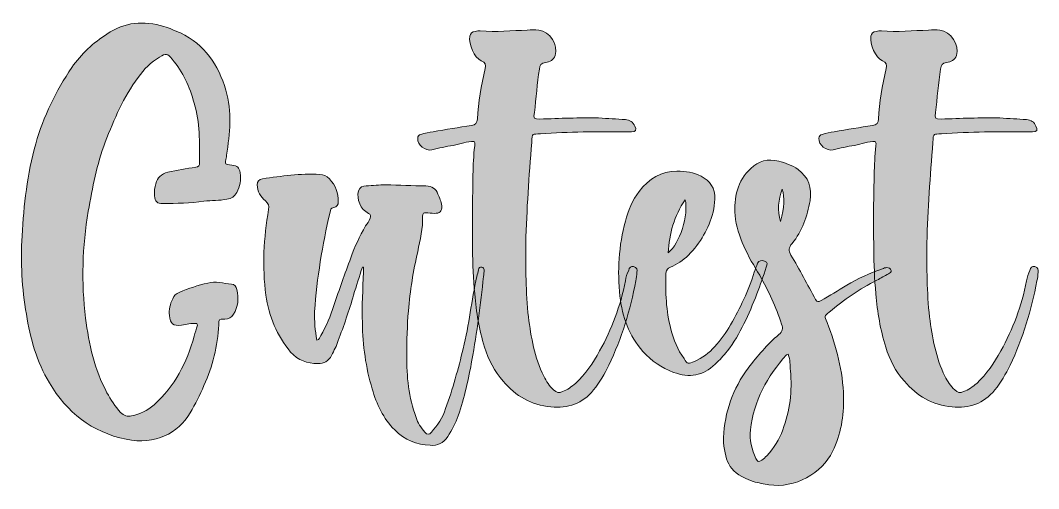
# Model space of a CAD drawing. Header units: inches. Extents: x 239 to 841, y -888 to -191.
# Drawn here: x 246.9 to 621.2, y -644.5 to -472.5 of the extents above; entities that cross this region are included whole.
import ezdxf

# ---------------------------------------------------------------- set-up
doc = ezdxf.new("R2010")
doc.units = ezdxf.units.IN
doc.header["$MEASUREMENT"] = 0
doc.layers.add('Layer 1', color=7, linetype='Continuous')

# ---------------------------------------------------------------- blocks, each defined once
blk = doc.blocks.new('block 4')
at = {"layer": 'Layer 1', "true_color": 0x040404}
h = blk.add_hatch(color=18, dxfattribs=at)
h.dxf.hatch_style = 2
edge = h.paths.add_edge_path()
edge.add_spline(control_points=[(306.1, -584.48), (302.87, -584.68), (302.07, -584.07), (301.66, -580.85), (301.46, -578.83), (301.87, -576.62), (302.87, -574.81), (303.28, -573.6), (304.08, -572.79), (305.29, -572.39), (308.72, -570.98), (312.14, -569.77), (315.77, -568.96), (318.59, -568.16), (321.61, -569.16), (324.43, -569.37), (325.64, -569.37), (326.24, -570.37), (326.44, -571.38), (327.25, -574.6), (326.85, -577.63), (325.24, -580.45), (324.43, -581.65), (323.42, -582.26), (322.01, -582.26), (319.8, -582.26), (319.8, -582.26), (319.8, -584.27), (319.39, -592.13), (317.58, -599.58), (314.36, -606.64), (312.95, -610.06), (311.13, -613.49), (309.32, -616.71), (304.69, -624.16), (296.63, -628.6), (285.75, -626.38), (273.06, -623.76), (263.99, -616.51), (257.54, -605.63), (252.91, -597.97), (250.49, -589.31), (249.08, -580.45), (247.47, -570.98), (246.87, -561.31), (247.47, -551.64), (248.07, -540.35), (249.48, -528.87), (252.51, -517.79), (255.33, -507.72), (259.96, -498.45), (265.8, -489.79), (269.23, -484.75), (273.66, -480.72), (278.7, -477.5), (285.14, -473.06), (292.2, -472.46), (299.65, -474.68), (301.66, -475.28), (303.68, -476.29), (305.69, -477.09), (314.76, -481.32), (319.59, -488.78), (322.42, -498.05), (324.63, -506.1), (324.03, -513.96), (322.62, -522.02), (322.62, -522.22), (322.62, -522.42), (322.62, -522.63), (322.01, -525.65), (322.01, -525.24), (324.63, -525.65), (326.85, -525.85), (327.25, -526.45), (327.65, -528.47), (328.06, -531.09), (327.65, -533.5), (326.44, -535.72), (325.64, -537.13), (324.43, -537.94), (322.82, -538.14), (320, -538.74), (317.18, -538.54), (314.36, -538.94), (309.32, -539.55), (304.28, -539.75), (299.25, -539.75), (297.03, -539.75), (296.43, -539.15), (296.23, -536.93), (296.02, -535.32), (296.23, -533.91), (296.63, -532.5), (297.23, -530.28), (298.64, -528.87), (301.06, -528.27), (304.49, -527.66), (307.91, -526.86), (311.34, -526.45), (312.34, -526.25), (312.75, -525.85), (312.75, -524.64), (312.75, -517.39), (312.95, -509.93), (310.73, -502.88), (309.12, -496.84), (306.7, -491.4), (302.67, -486.76), (300.86, -484.55), (300.46, -484.55), (298.04, -485.96), (294.81, -487.77), (292.4, -490.39), (290.18, -493.41), (284.74, -500.67), (281.32, -508.72), (278.09, -517.19), (274.87, -525.45), (273.46, -533.91), (271.85, -542.57), (269.63, -555.67), (269.23, -568.76), (270.84, -581.86), (272.05, -591.32), (274.06, -600.79), (278.7, -609.26), (280.11, -611.88), (281.72, -614.29), (283.73, -616.51), (284.94, -617.72), (286.15, -618.12), (287.76, -617.72), (290.79, -617.11), (293.61, -615.9), (296.02, -613.69), (303.68, -606.84), (308.11, -598.18), (310.73, -588.5), (311.13, -587.09), (311.54, -585.89), (311.94, -584.48), (311.94, -584.27), (311.74, -584.07), (311.74, -583.87), (309.72, -583.67), (307.91, -584.07), (306.1, -584.48)], knot_values=[0, 0, 0, 0, 1, 1, 1, 2, 2, 2, 3, 3, 3, 4, 4, 4, 5, 5, 5, 6, 6, 6, 7, 7, 7, 8, 8, 8, 9, 9, 9, 10, 10, 10, 11, 11, 11, 12, 12, 12, 13, 13, 13, 14, 14, 14, 15, 15, 15, 16, 16, 16, 17, 17, 17, 18, 18, 18, 19, 19, 19, 20, 20, 20, 21, 21, 21, 22, 22, 22, 23, 23, 23, 24, 24, 24, 25, 25, 25, 26, 26, 26, 27, 27, 27, 28, 28, 28, 29, 29, 29, 30, 30, 30, 31, 31, 31, 32, 32, 32, 33, 33, 33, 34, 34, 34, 35, 35, 35, 36, 36, 36, 37, 37, 37, 38, 38, 38, 39, 39, 39, 40, 40, 40, 41, 41, 41, 42, 42, 42, 43, 43, 43, 44, 44, 44, 45, 45, 45, 46, 46, 46, 47, 47, 47, 48, 48, 48, 49, 49, 49, 49], degree=3, periodic=1)
h = blk.add_hatch(color=18, dxfattribs=at)
h.dxf.hatch_style = 2
edge = h.paths.add_edge_path()
edge.add_spline(control_points=[(406.02, -518.39), (403.4, -518.8), (400.78, -519.4), (398.17, -520.01), (395.75, -520.61), (392.73, -518.19), (392.93, -515.78), (392.93, -514.97), (393.33, -514.57), (394.14, -514.37), (395.55, -513.96), (397.16, -513.56), (398.57, -513.36), (403.4, -512.55), (408.04, -511.75), (412.67, -511.14), (414.28, -510.94), (414.69, -510.13), (414.89, -508.72), (415.09, -502.48), (416.3, -496.44), (417.71, -490.19), (417.91, -488.78), (417.91, -487.97), (416.3, -487.37), (413.68, -486.16), (411.66, -481.32), (412.07, -478.3), (412.27, -477.3), (412.87, -476.49), (414.08, -476.49), (414.69, -476.29), (415.29, -476.29), (415.89, -476.29), (421.74, -476.89), (427.58, -476.09), (433.22, -476.09), (434.63, -475.89), (436.04, -475.89), (437.45, -476.09), (441.48, -476.49), (444.7, -481.53), (443.5, -485.35), (442.89, -486.97), (441.48, -487.77), (439.87, -487.97), (438.26, -488.17), (437.85, -488.98), (437.65, -490.39), (436.85, -495.63), (436.44, -501.07), (435.84, -506.31), (435.44, -508.72), (435.64, -508.72), (437.85, -508.72), (445.11, -508.52), (452.36, -508.12), (459.41, -508.32), (462.84, -508.52), (466.06, -508.72), (469.28, -508.93), (470.89, -509.13), (472.1, -509.73), (472.71, -511.34), (473.51, -512.75), (473.11, -513.36), (471.5, -513.36), (470.89, -513.56), (470.09, -513.36), (469.48, -513.36), (459.01, -513.36), (448.53, -513.36), (438.06, -514.16), (435.03, -514.37), (435.03, -513.56), (434.83, -517.39), (433.82, -529.68), (433.02, -541.97), (432.62, -554.25), (432.62, -563.32), (432.62, -572.39), (433.62, -581.45), (434.63, -588.91), (435.84, -596.36), (439.26, -603.21), (440.27, -605.02), (441.28, -606.84), (442.89, -608.25), (443.9, -609.26), (444.91, -609.46), (446.11, -608.85), (447.93, -608.25), (449.54, -607.04), (450.95, -605.83), (454.58, -602.41), (457.4, -598.38), (459.81, -593.94), (464.25, -585.89), (467.47, -577.42), (469.28, -568.16), (469.48, -566.95), (469.89, -565.54), (470.49, -564.33), (470.69, -563.32), (471.3, -562.72), (472.3, -562.92), (473.51, -563.32), (473.72, -564.13), (473.51, -564.93), (473.51, -566.14), (473.31, -567.15), (473.11, -568.16), (471.1, -578.83), (467.87, -589.31), (463.24, -599.18), (461.63, -602.41), (459.81, -605.43), (457.6, -608.25), (453.57, -613.28), (448.13, -615.1), (441.88, -614.49), (434.63, -613.89), (428.99, -610.46), (424.36, -605.02), (421.13, -601.4), (418.92, -597.17), (417.51, -592.53), (415.49, -586.09), (414.48, -579.64), (413.88, -572.99), (412.87, -561.91), (413.07, -550.83), (413.07, -539.75), (413.28, -532.7), (413.07, -525.65), (413.88, -518.6), (413.88, -518.19), (414.08, -517.59), (413.68, -516.98), (411.06, -516.98), (408.64, -517.79), (406.02, -518.39)], knot_values=[0, 0, 0, 0, 1, 1, 1, 2, 2, 2, 3, 3, 3, 4, 4, 4, 5, 5, 5, 6, 6, 6, 7, 7, 7, 8, 8, 8, 9, 9, 9, 10, 10, 10, 11, 11, 11, 12, 12, 12, 13, 13, 13, 14, 14, 14, 15, 15, 15, 16, 16, 16, 17, 17, 17, 18, 18, 18, 19, 19, 19, 20, 20, 20, 21, 21, 21, 22, 22, 22, 23, 23, 23, 24, 24, 24, 25, 25, 25, 26, 26, 26, 27, 27, 27, 28, 28, 28, 29, 29, 29, 30, 30, 30, 31, 31, 31, 32, 32, 32, 33, 33, 33, 34, 34, 34, 35, 35, 35, 36, 36, 36, 37, 37, 37, 38, 38, 38, 39, 39, 39, 40, 40, 40, 41, 41, 41, 42, 42, 42, 43, 43, 43, 44, 44, 44, 45, 45, 45, 46, 46, 46, 47, 47, 47, 47], degree=3, periodic=1)
h = blk.add_hatch(color=18, dxfattribs=at)
h.dxf.hatch_style = 2
edge = h.paths.add_edge_path()
edge.add_spline(control_points=[(553.49, -518.39), (550.87, -518.8), (548.25, -519.4), (545.64, -520.01), (543.22, -520.61), (540.2, -518.19), (540.4, -515.78), (540.4, -514.97), (540.8, -514.57), (541.61, -514.37), (543.02, -513.96), (544.63, -513.56), (546.04, -513.36), (550.87, -512.55), (555.51, -511.75), (560.14, -511.14), (561.75, -510.94), (562.16, -510.13), (562.36, -508.72), (562.56, -502.48), (563.77, -496.44), (565.18, -490.19), (565.38, -488.78), (565.38, -487.97), (563.77, -487.37), (561.15, -486.16), (559.13, -481.32), (559.54, -478.3), (559.74, -477.3), (560.34, -476.49), (561.55, -476.49), (562.16, -476.29), (562.76, -476.29), (563.37, -476.29), (569.21, -476.89), (575.05, -476.09), (580.69, -476.09), (582.1, -475.89), (583.51, -475.89), (584.92, -476.09), (588.95, -476.49), (592.17, -481.53), (590.97, -485.35), (590.36, -486.97), (588.95, -487.77), (587.34, -487.97), (585.73, -488.17), (585.33, -488.98), (585.12, -490.39), (584.32, -495.63), (583.91, -501.07), (583.31, -506.31), (582.91, -508.72), (583.11, -508.72), (585.33, -508.72), (592.58, -508.52), (599.83, -508.12), (606.88, -508.32), (610.31, -508.52), (613.53, -508.72), (616.75, -508.93), (618.36, -509.13), (619.57, -509.73), (620.18, -511.34), (620.98, -512.75), (620.58, -513.36), (618.97, -513.36), (618.36, -513.56), (617.56, -513.36), (616.96, -513.36), (606.48, -513.36), (596, -513.36), (585.53, -514.16), (582.5, -514.37), (582.5, -513.56), (582.3, -517.39), (581.29, -529.68), (580.49, -541.97), (580.09, -554.25), (580.09, -563.32), (580.09, -572.39), (581.09, -581.45), (582.1, -588.91), (583.31, -596.36), (586.73, -603.21), (587.74, -605.02), (588.75, -606.84), (590.36, -608.25), (591.37, -609.26), (592.38, -609.46), (593.58, -608.85), (595.4, -608.25), (597.01, -607.04), (598.42, -605.83), (602.05, -602.41), (604.87, -598.38), (607.28, -593.94), (611.72, -585.89), (614.94, -577.42), (616.75, -568.16), (616.96, -566.95), (617.36, -565.54), (617.96, -564.33), (618.16, -563.32), (618.77, -562.72), (619.78, -562.92), (620.98, -563.32), (621.18, -564.13), (620.98, -564.93), (620.98, -566.14), (620.78, -567.15), (620.58, -568.16), (618.57, -578.83), (615.34, -589.31), (610.71, -599.18), (609.1, -602.41), (607.28, -605.43), (605.07, -608.25), (601.04, -613.28), (595.6, -615.1), (589.35, -614.49), (582.1, -613.89), (576.46, -610.46), (571.83, -605.02), (568.6, -601.4), (566.39, -597.17), (564.98, -592.53), (562.96, -586.09), (561.95, -579.64), (561.35, -572.99), (560.34, -561.91), (560.54, -550.83), (560.54, -539.75), (560.74, -532.7), (560.54, -525.65), (561.35, -518.6), (561.35, -518.19), (561.55, -517.59), (561.15, -516.98), (558.53, -516.98), (556.11, -517.79), (553.49, -518.39)], knot_values=[0, 0, 0, 0, 1, 1, 1, 2, 2, 2, 3, 3, 3, 4, 4, 4, 5, 5, 5, 6, 6, 6, 7, 7, 7, 8, 8, 8, 9, 9, 9, 10, 10, 10, 11, 11, 11, 12, 12, 12, 13, 13, 13, 14, 14, 14, 15, 15, 15, 16, 16, 16, 17, 17, 17, 18, 18, 18, 19, 19, 19, 20, 20, 20, 21, 21, 21, 22, 22, 22, 23, 23, 23, 24, 24, 24, 25, 25, 25, 26, 26, 26, 27, 27, 27, 28, 28, 28, 29, 29, 29, 30, 30, 30, 31, 31, 31, 32, 32, 32, 33, 33, 33, 34, 34, 34, 35, 35, 35, 36, 36, 36, 37, 37, 37, 38, 38, 38, 39, 39, 39, 40, 40, 40, 41, 41, 41, 42, 42, 42, 43, 43, 43, 44, 44, 44, 45, 45, 45, 46, 46, 46, 47, 47, 47, 47], degree=3, periodic=1)
h = blk.add_hatch(color=18, dxfattribs=at)
h.dxf.hatch_style = 2
edge = h.paths.add_edge_path()
edge.add_spline(control_points=[(514.41, -600.19), (517.83, -595.76), (521.46, -591.53), (525.69, -587.9), (527.1, -586.69), (527.3, -585.68), (526.7, -584.07), (524.68, -577.83), (521.86, -571.78), (518.64, -566.14), (516.63, -562.72), (514.41, -559.09), (512.8, -555.46), (511.19, -551.84), (509.98, -548.01), (509.57, -544.18), (509.17, -537.53), (510.38, -531.49), (515.42, -526.86), (518.24, -524.04), (521.66, -523.23), (525.69, -524.24), (528.11, -524.84), (530.53, -525.65), (532.74, -527.26), (536.57, -530.08), (537.98, -533.91), (537.18, -538.74), (536.17, -544.38), (534.35, -549.82), (530.53, -554.46), (529.32, -555.87), (529.12, -557.08), (530.12, -558.69), (533.35, -563.93), (536.17, -569.57), (539.19, -575.01), (539.79, -576.01), (540.2, -576.01), (541.2, -575.41), (544.43, -573.6), (547.45, -571.78), (550.67, -569.77), (554.7, -567.35), (559.13, -565.34), (563.77, -563.73), (564.37, -563.52), (564.78, -563.32), (565.38, -563.32), (565.98, -563.32), (566.79, -563.52), (566.99, -564.33), (567.19, -564.93), (566.59, -565.34), (565.98, -565.54), (564.57, -566.34), (563.17, -567.15), (561.75, -567.95), (555.31, -571.18), (549.67, -575.01), (544.23, -579.64), (542.21, -581.45), (542.41, -580.85), (543.42, -583.47), (546.85, -592.33), (549.26, -601.4), (549.46, -610.87), (549.67, -617.92), (548.46, -624.57), (545.44, -630.81), (541.61, -638.87), (531.53, -644.51), (522.06, -643.1), (520.25, -642.7), (518.24, -642.5), (516.22, -641.89), (507.56, -638.87), (506.15, -634.84), (505.34, -627.59), (505.34, -626.99), (505.34, -626.38), (505.34, -625.78), (505.75, -616.31), (508.77, -607.85), (514.41, -600.19)], knot_values=[0, 0, 0, 0, 1, 1, 1, 2, 2, 2, 3, 3, 3, 4, 4, 4, 5, 5, 5, 6, 6, 6, 7, 7, 7, 8, 8, 8, 9, 9, 9, 10, 10, 10, 11, 11, 11, 12, 12, 12, 13, 13, 13, 14, 14, 14, 15, 15, 15, 16, 16, 16, 17, 17, 17, 18, 18, 18, 19, 19, 19, 20, 20, 20, 21, 21, 21, 22, 22, 22, 23, 23, 23, 24, 24, 24, 25, 25, 25, 26, 26, 26, 27, 27, 27, 28, 28, 28, 28], degree=3, periodic=1)
edge = h.paths.add_edge_path()
edge.add_spline(control_points=[(528.51, -595.36), (521.46, -603.21), (516.42, -612.28), (515.21, -622.95), (514.81, -626.58), (515.82, -630.21), (517.23, -633.43), (517.83, -634.84), (518.24, -634.84), (519.45, -634.04), (520.05, -633.63), (520.65, -633.03), (521.26, -632.42), (523.88, -629.6), (525.89, -626.38), (527.1, -622.95), (529.72, -615.9), (530.73, -608.65), (529.92, -601.2), (529.72, -599.18), (529.92, -597.17), (529.12, -595.15), (528.71, -595.36), (528.51, -595.36), (528.51, -595.36)], knot_values=[0, 0, 0, 0, 1, 1, 1, 2, 2, 2, 3, 3, 3, 4, 4, 4, 5, 5, 5, 6, 6, 6, 7, 7, 7, 8, 8, 8, 8], degree=3, periodic=1)
edge = h.paths.add_edge_path()
edge.add_spline(control_points=[(526.3, -546.4), (527.71, -540.96), (527.91, -537.74), (526.9, -534.51), (525.69, -538.54), (524.89, -542.17), (526.3, -546.4)], knot_values=[0, 0, 0, 0, 1, 1, 1, 2, 2, 2, 2], degree=3, periodic=1)
h = blk.add_hatch(color=18, dxfattribs=at)
h.dxf.hatch_style = 2
edge = h.paths.add_edge_path()
edge.add_spline(control_points=[(369.36, -573.39), (367.75, -579.04), (365.73, -584.68), (363.72, -590.12), (363.11, -592.13), (362.1, -593.74), (361.3, -595.56), (360.09, -597.77), (358.48, -598.58), (356.26, -598.58), (352.23, -598.58), (349.01, -597.37), (346.19, -594.35), (341.15, -588.3), (338.33, -581.25), (337.12, -573.39), (335.71, -562.92), (336.32, -552.44), (338.13, -541.97), (338.33, -540.56), (338.13, -539.75), (336.92, -538.74), (335.11, -537.33), (334.1, -535.32), (333.9, -532.9), (333.9, -531.69), (334.5, -530.89), (335.91, -530.68), (342.76, -529.68), (349.82, -528.67), (356.87, -529.07), (358.28, -529.07), (359.49, -529.68), (360.49, -530.68), (362.71, -533.1), (363.92, -535.92), (363.72, -539.15), (363.72, -540.15), (363.31, -541.16), (362.1, -541.16), (360.9, -541.36), (360.9, -542.17), (360.69, -542.97), (357.87, -555.06), (355.86, -567.15), (355.05, -579.44), (354.85, -582.86), (355.25, -586.49), (355.86, -589.92), (356.87, -589.71), (357.07, -588.91), (357.27, -588.3), (359.28, -584.88), (360.9, -581.05), (362.1, -577.22), (364.12, -571.38), (366.13, -565.54), (368.35, -559.69), (369.76, -555.67), (371.57, -551.84), (373.79, -548.01), (374.39, -547.2), (375, -546.2), (375.4, -545.19), (375.81, -544.38), (375.81, -543.78), (374.8, -543.38), (371.98, -541.97), (370.37, -538.14), (371.17, -535.12), (371.57, -533.71), (372.78, -533.3), (373.99, -533.3), (376.41, -533.1), (378.83, -532.9), (381.24, -532.9), (386.08, -532.9), (390.91, -533.3), (395.95, -533.3), (398.17, -533.3), (399.58, -534.31), (400.38, -536.32), (400.99, -537.74), (401.59, -538.94), (401.79, -540.56), (401.79, -542.77), (401.19, -543.38), (398.97, -543.38), (397.97, -543.38), (396.96, -543.17), (395.95, -543.17), (395.14, -542.97), (394.74, -543.38), (394.74, -544.38), (394.94, -548.82), (393.73, -553.05), (392.93, -557.48), (391.32, -564.53), (390.11, -571.78), (389.5, -579.24), (389.1, -584.68), (388.9, -590.12), (388.9, -595.56), (388.9, -603.21), (389.5, -611.07), (392.32, -618.32), (392.93, -620.34), (394.14, -622.15), (395.55, -623.76), (396.35, -624.77), (397.16, -624.77), (397.97, -623.76), (400.18, -621.34), (402.2, -618.32), (403.2, -615.1), (405.82, -607.85), (407.84, -600.39), (409.65, -593.14), (411.87, -584.27), (412.67, -575.41), (414.69, -566.55), (414.89, -565.74), (415.09, -564.93), (415.29, -564.13), (415.29, -563.32), (415.7, -562.92), (416.5, -563.12), (417.11, -563.12), (417.31, -563.73), (417.31, -564.13), (417.31, -564.93), (417.31, -565.74), (417.11, -566.55), (416.1, -576.82), (414.69, -587.09), (412.87, -597.37), (411.67, -604.22), (410.05, -611.07), (407.84, -617.72), (406.83, -620.54), (405.42, -622.95), (404.01, -625.37), (402.4, -627.79), (400.18, -628.8), (397.56, -628.6), (392.53, -628.39), (388.09, -626.58), (384.47, -622.95), (380.24, -618.72), (377.82, -613.49), (376.21, -607.85), (373.79, -599.99), (372.78, -591.93), (372.58, -583.67), (372.38, -577.42), (372.78, -571.18), (372.98, -564.93), (372.98, -564.33), (372.98, -563.73), (372.98, -563.12), (372.78, -563.12), (372.78, -563.12), (372.58, -563.12), (371.57, -566.55), (370.37, -569.97), (369.36, -573.39)], knot_values=[0, 0, 0, 0, 1, 1, 1, 2, 2, 2, 3, 3, 3, 4, 4, 4, 5, 5, 5, 6, 6, 6, 7, 7, 7, 8, 8, 8, 9, 9, 9, 10, 10, 10, 11, 11, 11, 12, 12, 12, 13, 13, 13, 14, 14, 14, 15, 15, 15, 16, 16, 16, 17, 17, 17, 18, 18, 18, 19, 19, 19, 20, 20, 20, 21, 21, 21, 22, 22, 22, 23, 23, 23, 24, 24, 24, 25, 25, 25, 26, 26, 26, 27, 27, 27, 28, 28, 28, 29, 29, 29, 30, 30, 30, 31, 31, 31, 32, 32, 32, 33, 33, 33, 34, 34, 34, 35, 35, 35, 36, 36, 36, 37, 37, 37, 38, 38, 38, 39, 39, 39, 40, 40, 40, 41, 41, 41, 42, 42, 42, 43, 43, 43, 44, 44, 44, 45, 45, 45, 46, 46, 46, 47, 47, 47, 48, 48, 48, 49, 49, 49, 50, 50, 50, 51, 51, 51, 52, 52, 52, 53, 53, 53, 54, 54, 54, 55, 55, 55, 55], degree=3, periodic=1)
h = blk.add_hatch(color=18, dxfattribs=at)
h.dxf.hatch_style = 2
edge = h.paths.add_edge_path()
edge.add_spline(control_points=[(497.08, -529.68), (500.51, -531.49), (502.32, -534.11), (502.12, -538.14), (502.12, -539.75), (501.92, -541.36), (501.52, -542.97), (499.9, -549.02), (496.88, -554.25), (492.45, -558.69), (490.44, -560.7), (488.22, -562.11), (485.8, -563.12), (484.8, -563.52), (484.39, -564.13), (484.19, -565.34), (483.99, -572.19), (484.19, -579.24), (486, -585.89), (487.01, -589.71), (488.42, -593.54), (490.84, -596.76), (492.05, -598.78), (492.45, -598.78), (494.67, -597.77), (497.49, -596.56), (500.11, -594.55), (502.12, -592.33), (504.34, -589.92), (506.35, -587.3), (507.96, -584.27), (511.39, -578.23), (514.61, -571.78), (516.63, -564.93), (517.03, -563.93), (517.43, -562.72), (517.84, -561.71), (518.44, -560.7), (519.45, -560.5), (520.45, -560.9), (521.66, -561.31), (521.46, -562.11), (521.06, -563.12), (520.05, -566.34), (518.84, -569.77), (517.63, -572.99), (514.61, -580.45), (511.59, -587.7), (506.75, -593.94), (505.34, -595.76), (503.93, -597.17), (502.32, -598.78), (497.89, -603.21), (492.65, -603.82), (487.01, -601.8), (482.58, -600.19), (478.95, -597.57), (475.73, -594.14), (470.69, -588.3), (468.07, -581.45), (467.27, -573.8), (466.26, -564.53), (466.86, -555.26), (469.28, -546.2), (470.29, -542.37), (471.9, -538.54), (474.32, -535.32), (477.95, -530.48), (482.58, -527.86), (488.22, -527.86), (491.44, -527.86), (494.47, -528.27), (497.08, -529.68)], knot_values=[0, 0, 0, 0, 1, 1, 1, 2, 2, 2, 3, 3, 3, 4, 4, 4, 5, 5, 5, 6, 6, 6, 7, 7, 7, 8, 8, 8, 9, 9, 9, 10, 10, 10, 11, 11, 11, 12, 12, 12, 13, 13, 13, 14, 14, 14, 15, 15, 15, 16, 16, 16, 17, 17, 17, 18, 18, 18, 19, 19, 19, 20, 20, 20, 21, 21, 21, 22, 22, 22, 23, 23, 23, 24, 24, 24, 24], degree=3, periodic=1)
edge = h.paths.add_edge_path()
edge.add_spline(control_points=[(491.24, -538.34), (487.21, -544.38), (485.4, -550.83), (485, -557.88), (489.23, -554.66), (492.65, -543.78), (491.24, -538.34)], knot_values=[0, 0, 0, 0, 1, 1, 1, 2, 2, 2, 2], degree=3, periodic=1)
at = {"layer": 'Layer 1', "lineweight": 0}
for points, knots in [([(306.1, -584.48), (302.87, -584.68), (302.07, -584.07), (301.66, -580.85), (301.46, -578.83), (301.87, -576.62), (302.87, -574.81), (303.28, -573.6), (304.08, -572.79), (305.29, -572.39), (308.72, -570.98), (312.14, -569.77), (315.77, -568.96), (318.59, -568.16), (321.61, -569.16), (324.43, -569.37), (325.64, -569.37), (326.24, -570.37), (326.44, -571.38), (327.25, -574.6), (326.85, -577.63), (325.24, -580.45), (324.43, -581.65), (323.42, -582.26), (322.01, -582.26), (319.8, -582.26), (319.8, -582.26), (319.8, -584.27), (319.39, -592.13), (317.58, -599.58), (314.36, -606.64), (312.95, -610.06), (311.13, -613.49), (309.32, -616.71), (304.69, -624.16), (296.63, -628.6), (285.75, -626.38), (273.06, -623.76), (263.99, -616.51), (257.54, -605.63), (252.91, -597.97), (250.49, -589.31), (249.08, -580.45), (247.47, -570.98), (246.87, -561.31), (247.47, -551.64), (248.07, -540.35), (249.48, -528.87), (252.51, -517.79), (255.33, -507.72), (259.96, -498.45), (265.8, -489.79), (269.23, -484.75), (273.66, -480.72), (278.7, -477.5), (285.14, -473.06), (292.2, -472.46), (299.65, -474.68), (301.66, -475.28), (303.68, -476.29), (305.69, -477.09), (314.76, -481.32), (319.59, -488.78), (322.42, -498.05), (324.63, -506.1), (324.03, -513.96), (322.62, -522.02), (322.62, -522.22), (322.62, -522.42), (322.62, -522.63), (322.01, -525.65), (322.01, -525.24), (324.63, -525.65), (326.85, -525.85), (327.25, -526.45), (327.65, -528.47), (328.06, -531.09), (327.65, -533.5), (326.44, -535.72), (325.64, -537.13), (324.43, -537.94), (322.82, -538.14), (320, -538.74), (317.18, -538.54), (314.36, -538.94), (309.32, -539.55), (304.28, -539.75), (299.25, -539.75), (297.03, -539.75), (296.43, -539.15), (296.23, -536.93), (296.02, -535.32), (296.23, -533.91), (296.63, -532.5), (297.23, -530.28), (298.64, -528.87), (301.06, -528.27), (304.49, -527.66), (307.91, -526.86), (311.34, -526.45), (312.34, -526.25), (312.75, -525.85), (312.75, -524.64), (312.75, -517.39), (312.95, -509.93), (310.73, -502.88), (309.12, -496.84), (306.7, -491.4), (302.67, -486.76), (300.86, -484.55), (300.46, -484.55), (298.04, -485.96), (294.81, -487.77), (292.4, -490.39), (290.18, -493.41), (284.74, -500.67), (281.32, -508.72), (278.09, -517.19), (274.87, -525.45), (273.46, -533.91), (271.85, -542.57), (269.63, -555.67), (269.23, -568.76), (270.84, -581.86), (272.05, -591.32), (274.06, -600.79), (278.7, -609.26), (280.11, -611.88), (281.72, -614.29), (283.73, -616.51), (284.94, -617.72), (286.15, -618.12), (287.76, -617.72), (290.79, -617.11), (293.61, -615.9), (296.02, -613.69), (303.68, -606.84), (308.11, -598.18), (310.73, -588.5), (311.13, -587.09), (311.54, -585.89), (311.94, -584.48), (311.94, -584.27), (311.74, -584.07), (311.74, -583.87), (309.72, -583.67), (307.91, -584.07), (306.1, -584.48)], [0, 0, 0, 0, 1, 1, 1, 2, 2, 2, 3, 3, 3, 4, 4, 4, 5, 5, 5, 6, 6, 6, 7, 7, 7, 8, 8, 8, 9, 9, 9, 10, 10, 10, 11, 11, 11, 12, 12, 12, 13, 13, 13, 14, 14, 14, 15, 15, 15, 16, 16, 16, 17, 17, 17, 18, 18, 18, 19, 19, 19, 20, 20, 20, 21, 21, 21, 22, 22, 22, 23, 23, 23, 24, 24, 24, 25, 25, 25, 26, 26, 26, 27, 27, 27, 28, 28, 28, 29, 29, 29, 30, 30, 30, 31, 31, 31, 32, 32, 32, 33, 33, 33, 34, 34, 34, 35, 35, 35, 36, 36, 36, 37, 37, 37, 38, 38, 38, 39, 39, 39, 40, 40, 40, 41, 41, 41, 42, 42, 42, 43, 43, 43, 44, 44, 44, 45, 45, 45, 46, 46, 46, 47, 47, 47, 48, 48, 48, 49, 49, 49, 49]), ([(406.02, -518.39), (403.4, -518.8), (400.78, -519.4), (398.17, -520.01), (395.75, -520.61), (392.73, -518.19), (392.93, -515.78), (392.93, -514.97), (393.33, -514.57), (394.14, -514.37), (395.55, -513.96), (397.16, -513.56), (398.57, -513.36), (403.4, -512.55), (408.04, -511.75), (412.67, -511.14), (414.28, -510.94), (414.69, -510.13), (414.89, -508.72), (415.09, -502.48), (416.3, -496.44), (417.71, -490.19), (417.91, -488.78), (417.91, -487.97), (416.3, -487.37), (413.68, -486.16), (411.66, -481.32), (412.07, -478.3), (412.27, -477.3), (412.87, -476.49), (414.08, -476.49), (414.69, -476.29), (415.29, -476.29), (415.89, -476.29), (421.74, -476.89), (427.58, -476.09), (433.22, -476.09), (434.63, -475.89), (436.04, -475.89), (437.45, -476.09), (441.48, -476.49), (444.7, -481.53), (443.5, -485.35), (442.89, -486.97), (441.48, -487.77), (439.87, -487.97), (438.26, -488.17), (437.85, -488.98), (437.65, -490.39), (436.85, -495.63), (436.44, -501.07), (435.84, -506.31), (435.44, -508.72), (435.64, -508.72), (437.85, -508.72), (445.11, -508.52), (452.36, -508.12), (459.41, -508.32), (462.84, -508.52), (466.06, -508.72), (469.28, -508.93), (470.89, -509.13), (472.1, -509.73), (472.71, -511.34), (473.51, -512.75), (473.11, -513.36), (471.5, -513.36), (470.89, -513.56), (470.09, -513.36), (469.48, -513.36), (459.01, -513.36), (448.53, -513.36), (438.06, -514.16), (435.03, -514.37), (435.03, -513.56), (434.83, -517.39), (433.82, -529.68), (433.02, -541.97), (432.62, -554.25), (432.62, -563.32), (432.62, -572.39), (433.62, -581.45), (434.63, -588.91), (435.84, -596.36), (439.26, -603.21), (440.27, -605.02), (441.28, -606.84), (442.89, -608.25), (443.9, -609.26), (444.91, -609.46), (446.11, -608.85), (447.93, -608.25), (449.54, -607.04), (450.95, -605.83), (454.58, -602.41), (457.4, -598.38), (459.81, -593.94), (464.25, -585.89), (467.47, -577.42), (469.28, -568.16), (469.48, -566.95), (469.89, -565.54), (470.49, -564.33), (470.69, -563.32), (471.3, -562.72), (472.3, -562.92), (473.51, -563.32), (473.72, -564.13), (473.51, -564.93), (473.51, -566.14), (473.31, -567.15), (473.11, -568.16), (471.1, -578.83), (467.87, -589.31), (463.24, -599.18), (461.63, -602.41), (459.81, -605.43), (457.6, -608.25), (453.57, -613.28), (448.13, -615.1), (441.88, -614.49), (434.63, -613.89), (428.99, -610.46), (424.36, -605.02), (421.13, -601.4), (418.92, -597.17), (417.51, -592.53), (415.49, -586.09), (414.48, -579.64), (413.88, -572.99), (412.87, -561.91), (413.07, -550.83), (413.07, -539.75), (413.28, -532.7), (413.07, -525.65), (413.88, -518.6), (413.88, -518.19), (414.08, -517.59), (413.68, -516.98), (411.06, -516.98), (408.64, -517.79), (406.02, -518.39)], [0, 0, 0, 0, 1, 1, 1, 2, 2, 2, 3, 3, 3, 4, 4, 4, 5, 5, 5, 6, 6, 6, 7, 7, 7, 8, 8, 8, 9, 9, 9, 10, 10, 10, 11, 11, 11, 12, 12, 12, 13, 13, 13, 14, 14, 14, 15, 15, 15, 16, 16, 16, 17, 17, 17, 18, 18, 18, 19, 19, 19, 20, 20, 20, 21, 21, 21, 22, 22, 22, 23, 23, 23, 24, 24, 24, 25, 25, 25, 26, 26, 26, 27, 27, 27, 28, 28, 28, 29, 29, 29, 30, 30, 30, 31, 31, 31, 32, 32, 32, 33, 33, 33, 34, 34, 34, 35, 35, 35, 36, 36, 36, 37, 37, 37, 38, 38, 38, 39, 39, 39, 40, 40, 40, 41, 41, 41, 42, 42, 42, 43, 43, 43, 44, 44, 44, 45, 45, 45, 46, 46, 46, 47, 47, 47, 47]), ([(553.49, -518.39), (550.87, -518.8), (548.25, -519.4), (545.64, -520.01), (543.22, -520.61), (540.2, -518.19), (540.4, -515.78), (540.4, -514.97), (540.8, -514.57), (541.61, -514.37), (543.02, -513.96), (544.63, -513.56), (546.04, -513.36), (550.87, -512.55), (555.51, -511.75), (560.14, -511.14), (561.75, -510.94), (562.16, -510.13), (562.36, -508.72), (562.56, -502.48), (563.77, -496.44), (565.18, -490.19), (565.38, -488.78), (565.38, -487.97), (563.77, -487.37), (561.15, -486.16), (559.13, -481.32), (559.54, -478.3), (559.74, -477.3), (560.34, -476.49), (561.55, -476.49), (562.16, -476.29), (562.76, -476.29), (563.37, -476.29), (569.21, -476.89), (575.05, -476.09), (580.69, -476.09), (582.1, -475.89), (583.51, -475.89), (584.92, -476.09), (588.95, -476.49), (592.17, -481.53), (590.97, -485.35), (590.36, -486.97), (588.95, -487.77), (587.34, -487.97), (585.73, -488.17), (585.33, -488.98), (585.12, -490.39), (584.32, -495.63), (583.91, -501.07), (583.31, -506.31), (582.91, -508.72), (583.11, -508.72), (585.33, -508.72), (592.58, -508.52), (599.83, -508.12), (606.88, -508.32), (610.31, -508.52), (613.53, -508.72), (616.75, -508.93), (618.36, -509.13), (619.57, -509.73), (620.18, -511.34), (620.98, -512.75), (620.58, -513.36), (618.97, -513.36), (618.36, -513.56), (617.56, -513.36), (616.96, -513.36), (606.48, -513.36), (596, -513.36), (585.53, -514.16), (582.5, -514.37), (582.5, -513.56), (582.3, -517.39), (581.29, -529.68), (580.49, -541.97), (580.09, -554.25), (580.09, -563.32), (580.09, -572.39), (581.09, -581.45), (582.1, -588.91), (583.31, -596.36), (586.73, -603.21), (587.74, -605.02), (588.75, -606.84), (590.36, -608.25), (591.37, -609.26), (592.38, -609.46), (593.58, -608.85), (595.4, -608.25), (597.01, -607.04), (598.42, -605.83), (602.05, -602.41), (604.87, -598.38), (607.28, -593.94), (611.72, -585.89), (614.94, -577.42), (616.75, -568.16), (616.96, -566.95), (617.36, -565.54), (617.96, -564.33), (618.16, -563.32), (618.77, -562.72), (619.78, -562.92), (620.98, -563.32), (621.18, -564.13), (620.98, -564.93), (620.98, -566.14), (620.78, -567.15), (620.58, -568.16), (618.57, -578.83), (615.34, -589.31), (610.71, -599.18), (609.1, -602.41), (607.28, -605.43), (605.07, -608.25), (601.04, -613.28), (595.6, -615.1), (589.35, -614.49), (582.1, -613.89), (576.46, -610.46), (571.83, -605.02), (568.6, -601.4), (566.39, -597.17), (564.98, -592.53), (562.96, -586.09), (561.95, -579.64), (561.35, -572.99), (560.34, -561.91), (560.54, -550.83), (560.54, -539.75), (560.74, -532.7), (560.54, -525.65), (561.35, -518.6), (561.35, -518.19), (561.55, -517.59), (561.15, -516.98), (558.53, -516.98), (556.11, -517.79), (553.49, -518.39)], [0, 0, 0, 0, 1, 1, 1, 2, 2, 2, 3, 3, 3, 4, 4, 4, 5, 5, 5, 6, 6, 6, 7, 7, 7, 8, 8, 8, 9, 9, 9, 10, 10, 10, 11, 11, 11, 12, 12, 12, 13, 13, 13, 14, 14, 14, 15, 15, 15, 16, 16, 16, 17, 17, 17, 18, 18, 18, 19, 19, 19, 20, 20, 20, 21, 21, 21, 22, 22, 22, 23, 23, 23, 24, 24, 24, 25, 25, 25, 26, 26, 26, 27, 27, 27, 28, 28, 28, 29, 29, 29, 30, 30, 30, 31, 31, 31, 32, 32, 32, 33, 33, 33, 34, 34, 34, 35, 35, 35, 36, 36, 36, 37, 37, 37, 38, 38, 38, 39, 39, 39, 40, 40, 40, 41, 41, 41, 42, 42, 42, 43, 43, 43, 44, 44, 44, 45, 45, 45, 46, 46, 46, 47, 47, 47, 47]), ([(514.41, -600.19), (517.83, -595.76), (521.46, -591.53), (525.69, -587.9), (527.1, -586.69), (527.3, -585.68), (526.7, -584.07), (524.68, -577.83), (521.86, -571.78), (518.64, -566.14), (516.63, -562.72), (514.41, -559.09), (512.8, -555.46), (511.19, -551.84), (509.98, -548.01), (509.57, -544.18), (509.17, -537.53), (510.38, -531.49), (515.42, -526.86), (518.24, -524.04), (521.66, -523.23), (525.69, -524.24), (528.11, -524.84), (530.53, -525.65), (532.74, -527.26), (536.57, -530.08), (537.98, -533.91), (537.18, -538.74), (536.17, -544.38), (534.35, -549.82), (530.53, -554.46), (529.32, -555.87), (529.12, -557.08), (530.12, -558.69), (533.35, -563.93), (536.17, -569.57), (539.19, -575.01), (539.79, -576.01), (540.2, -576.01), (541.2, -575.41), (544.43, -573.6), (547.45, -571.78), (550.67, -569.77), (554.7, -567.35), (559.13, -565.34), (563.77, -563.73), (564.37, -563.52), (564.78, -563.32), (565.38, -563.32), (565.98, -563.32), (566.79, -563.52), (566.99, -564.33), (567.19, -564.93), (566.59, -565.34), (565.98, -565.54), (564.57, -566.34), (563.17, -567.15), (561.75, -567.95), (555.31, -571.18), (549.67, -575.01), (544.23, -579.64), (542.21, -581.45), (542.41, -580.85), (543.42, -583.47), (546.85, -592.33), (549.26, -601.4), (549.46, -610.87), (549.67, -617.92), (548.46, -624.57), (545.44, -630.81), (541.61, -638.87), (531.53, -644.51), (522.06, -643.1), (520.25, -642.7), (518.24, -642.5), (516.22, -641.89), (507.56, -638.87), (506.15, -634.84), (505.34, -627.59), (505.34, -626.99), (505.34, -626.38), (505.34, -625.78), (505.75, -616.31), (508.77, -607.85), (514.41, -600.19)], [0, 0, 0, 0, 1, 1, 1, 2, 2, 2, 3, 3, 3, 4, 4, 4, 5, 5, 5, 6, 6, 6, 7, 7, 7, 8, 8, 8, 9, 9, 9, 10, 10, 10, 11, 11, 11, 12, 12, 12, 13, 13, 13, 14, 14, 14, 15, 15, 15, 16, 16, 16, 17, 17, 17, 18, 18, 18, 19, 19, 19, 20, 20, 20, 21, 21, 21, 22, 22, 22, 23, 23, 23, 24, 24, 24, 25, 25, 25, 26, 26, 26, 27, 27, 27, 28, 28, 28, 28]), ([(369.36, -573.39), (367.75, -579.04), (365.73, -584.68), (363.72, -590.12), (363.11, -592.13), (362.1, -593.74), (361.3, -595.56), (360.09, -597.77), (358.48, -598.58), (356.26, -598.58), (352.23, -598.58), (349.01, -597.37), (346.19, -594.35), (341.15, -588.3), (338.33, -581.25), (337.12, -573.39), (335.71, -562.92), (336.32, -552.44), (338.13, -541.97), (338.33, -540.56), (338.13, -539.75), (336.92, -538.74), (335.11, -537.33), (334.1, -535.32), (333.9, -532.9), (333.9, -531.69), (334.5, -530.89), (335.91, -530.68), (342.76, -529.68), (349.82, -528.67), (356.87, -529.07), (358.28, -529.07), (359.49, -529.68), (360.49, -530.68), (362.71, -533.1), (363.92, -535.92), (363.72, -539.15), (363.72, -540.15), (363.31, -541.16), (362.1, -541.16), (360.9, -541.36), (360.9, -542.17), (360.69, -542.97), (357.87, -555.06), (355.86, -567.15), (355.05, -579.44), (354.85, -582.86), (355.25, -586.49), (355.86, -589.92), (356.87, -589.71), (357.07, -588.91), (357.27, -588.3), (359.28, -584.88), (360.9, -581.05), (362.1, -577.22), (364.12, -571.38), (366.13, -565.54), (368.35, -559.69), (369.76, -555.67), (371.57, -551.84), (373.79, -548.01), (374.39, -547.2), (375, -546.2), (375.4, -545.19), (375.81, -544.38), (375.81, -543.78), (374.8, -543.38), (371.98, -541.97), (370.37, -538.14), (371.17, -535.12), (371.57, -533.71), (372.78, -533.3), (373.99, -533.3), (376.41, -533.1), (378.83, -532.9), (381.24, -532.9), (386.08, -532.9), (390.91, -533.3), (395.95, -533.3), (398.17, -533.3), (399.58, -534.31), (400.38, -536.32), (400.99, -537.74), (401.59, -538.94), (401.79, -540.56), (401.79, -542.77), (401.19, -543.38), (398.97, -543.38), (397.97, -543.38), (396.96, -543.17), (395.95, -543.17), (395.14, -542.97), (394.74, -543.38), (394.74, -544.38), (394.94, -548.82), (393.73, -553.05), (392.93, -557.48), (391.32, -564.53), (390.11, -571.78), (389.5, -579.24), (389.1, -584.68), (388.9, -590.12), (388.9, -595.56), (388.9, -603.21), (389.5, -611.07), (392.32, -618.32), (392.93, -620.34), (394.14, -622.15), (395.55, -623.76), (396.35, -624.77), (397.16, -624.77), (397.97, -623.76), (400.18, -621.34), (402.2, -618.32), (403.2, -615.1), (405.82, -607.85), (407.84, -600.39), (409.65, -593.14), (411.87, -584.27), (412.67, -575.41), (414.69, -566.55), (414.89, -565.74), (415.09, -564.93), (415.29, -564.13), (415.29, -563.32), (415.7, -562.92), (416.5, -563.12), (417.11, -563.12), (417.31, -563.73), (417.31, -564.13), (417.31, -564.93), (417.31, -565.74), (417.11, -566.55), (416.1, -576.82), (414.69, -587.09), (412.87, -597.37), (411.67, -604.22), (410.05, -611.07), (407.84, -617.72), (406.83, -620.54), (405.42, -622.95), (404.01, -625.37), (402.4, -627.79), (400.18, -628.8), (397.56, -628.6), (392.53, -628.39), (388.09, -626.58), (384.47, -622.95), (380.24, -618.72), (377.82, -613.49), (376.21, -607.85), (373.79, -599.99), (372.78, -591.93), (372.58, -583.67), (372.38, -577.42), (372.78, -571.18), (372.98, -564.93), (372.98, -564.33), (372.98, -563.73), (372.98, -563.12), (372.78, -563.12), (372.78, -563.12), (372.58, -563.12), (371.57, -566.55), (370.37, -569.97), (369.36, -573.39)], [0, 0, 0, 0, 1, 1, 1, 2, 2, 2, 3, 3, 3, 4, 4, 4, 5, 5, 5, 6, 6, 6, 7, 7, 7, 8, 8, 8, 9, 9, 9, 10, 10, 10, 11, 11, 11, 12, 12, 12, 13, 13, 13, 14, 14, 14, 15, 15, 15, 16, 16, 16, 17, 17, 17, 18, 18, 18, 19, 19, 19, 20, 20, 20, 21, 21, 21, 22, 22, 22, 23, 23, 23, 24, 24, 24, 25, 25, 25, 26, 26, 26, 27, 27, 27, 28, 28, 28, 29, 29, 29, 30, 30, 30, 31, 31, 31, 32, 32, 32, 33, 33, 33, 34, 34, 34, 35, 35, 35, 36, 36, 36, 37, 37, 37, 38, 38, 38, 39, 39, 39, 40, 40, 40, 41, 41, 41, 42, 42, 42, 43, 43, 43, 44, 44, 44, 45, 45, 45, 46, 46, 46, 47, 47, 47, 48, 48, 48, 49, 49, 49, 50, 50, 50, 51, 51, 51, 52, 52, 52, 53, 53, 53, 54, 54, 54, 55, 55, 55, 55]), ([(497.08, -529.68), (500.51, -531.49), (502.32, -534.11), (502.12, -538.14), (502.12, -539.75), (501.92, -541.36), (501.52, -542.97), (499.9, -549.02), (496.88, -554.25), (492.45, -558.69), (490.44, -560.7), (488.22, -562.11), (485.8, -563.12), (484.8, -563.52), (484.39, -564.13), (484.19, -565.34), (483.99, -572.19), (484.19, -579.24), (486, -585.89), (487.01, -589.71), (488.42, -593.54), (490.84, -596.76), (492.05, -598.78), (492.45, -598.78), (494.67, -597.77), (497.49, -596.56), (500.11, -594.55), (502.12, -592.33), (504.34, -589.92), (506.35, -587.3), (507.96, -584.27), (511.39, -578.23), (514.61, -571.78), (516.63, -564.93), (517.03, -563.93), (517.43, -562.72), (517.84, -561.71), (518.44, -560.7), (519.45, -560.5), (520.45, -560.9), (521.66, -561.31), (521.46, -562.11), (521.06, -563.12), (520.05, -566.34), (518.84, -569.77), (517.63, -572.99), (514.61, -580.45), (511.59, -587.7), (506.75, -593.94), (505.34, -595.76), (503.93, -597.17), (502.32, -598.78), (497.89, -603.21), (492.65, -603.82), (487.01, -601.8), (482.58, -600.19), (478.95, -597.57), (475.73, -594.14), (470.69, -588.3), (468.07, -581.45), (467.27, -573.8), (466.26, -564.53), (466.86, -555.26), (469.28, -546.2), (470.29, -542.37), (471.9, -538.54), (474.32, -535.32), (477.95, -530.48), (482.58, -527.86), (488.22, -527.86), (491.44, -527.86), (494.47, -528.27), (497.08, -529.68)], [0, 0, 0, 0, 1, 1, 1, 2, 2, 2, 3, 3, 3, 4, 4, 4, 5, 5, 5, 6, 6, 6, 7, 7, 7, 8, 8, 8, 9, 9, 9, 10, 10, 10, 11, 11, 11, 12, 12, 12, 13, 13, 13, 14, 14, 14, 15, 15, 15, 16, 16, 16, 17, 17, 17, 18, 18, 18, 19, 19, 19, 20, 20, 20, 21, 21, 21, 22, 22, 22, 23, 23, 23, 24, 24, 24, 24]), ([(526.3, -546.4), (527.71, -540.96), (527.91, -537.74), (526.9, -534.51), (525.69, -538.54), (524.89, -542.17), (526.3, -546.4)], [0, 0, 0, 0, 1, 1, 1, 2, 2, 2, 2]), ([(491.24, -538.34), (487.21, -544.38), (485.4, -550.83), (485, -557.88), (489.23, -554.66), (492.65, -543.78), (491.24, -538.34)], [0, 0, 0, 0, 1, 1, 1, 2, 2, 2, 2]), ([(528.51, -595.36), (521.46, -603.21), (516.42, -612.28), (515.21, -622.95), (514.81, -626.58), (515.82, -630.21), (517.23, -633.43), (517.83, -634.84), (518.24, -634.84), (519.45, -634.04), (520.05, -633.63), (520.65, -633.03), (521.26, -632.42), (523.88, -629.6), (525.89, -626.38), (527.1, -622.95), (529.72, -615.9), (530.73, -608.65), (529.92, -601.2), (529.72, -599.18), (529.92, -597.17), (529.12, -595.15), (528.71, -595.36), (528.51, -595.36), (528.51, -595.36)], [0, 0, 0, 0, 1, 1, 1, 2, 2, 2, 3, 3, 3, 4, 4, 4, 5, 5, 5, 6, 6, 6, 7, 7, 7, 8, 8, 8, 8])]:
    blk.add_open_spline(points, degree=3, knots=knots, dxfattribs=at)
blk = doc.blocks.new('block 2')
at = {"layer": 'Layer 1'}
blk.add_blockref('block 4', (0, 0), dxfattribs=at)

msp = doc.modelspace()

# ---------------------------------------------------------------- block references
at = {"layer": 'Layer 1'}
msp.add_blockref('block 2', (0, 0), dxfattribs=at)

doc.saveas('drawing.dxf')
